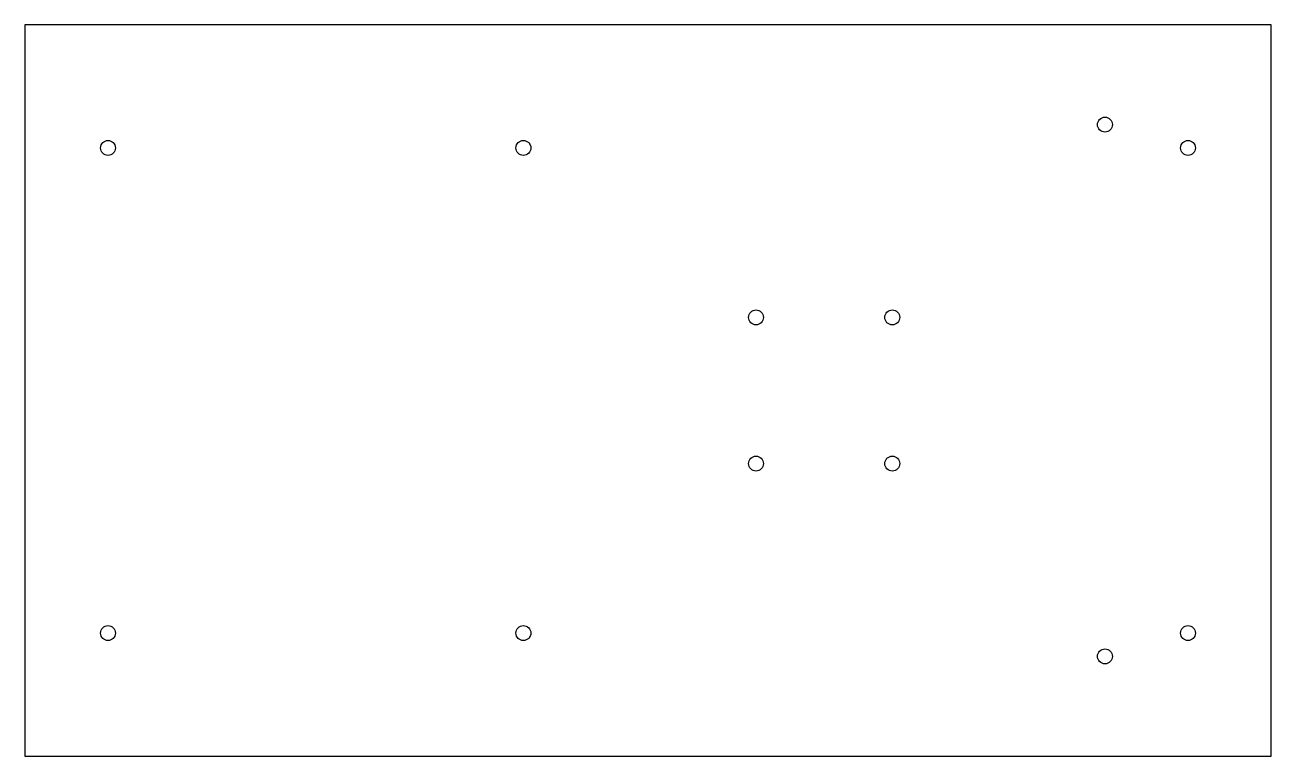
# Model space of a CAD drawing. Header units: millimetres. Extents: x 5 to 380, y 5 to 225.
import ezdxf

# ---------------------------------------------------------------- set-up
doc = ezdxf.new("R2010")
doc.units = ezdxf.units.MM

msp = doc.modelspace()

# ---------------------------------------------------------------- linework, layer by layer
at = {"layer": 'CORTE'}
msp.add_lwpolyline([(5, 5), (380, 5), (380, 225), (5, 225)], close=True, dxfattribs=at)
for centre in [(330, 195), (30, 188), (155, 188), (355, 188), (225, 137), (266, 137), (225, 93), (266, 93), (30, 42), (155, 42), (355, 42), (330, 35)]:
    msp.add_circle(centre, 2.25, dxfattribs=at)

doc.saveas('drawing.dxf')
